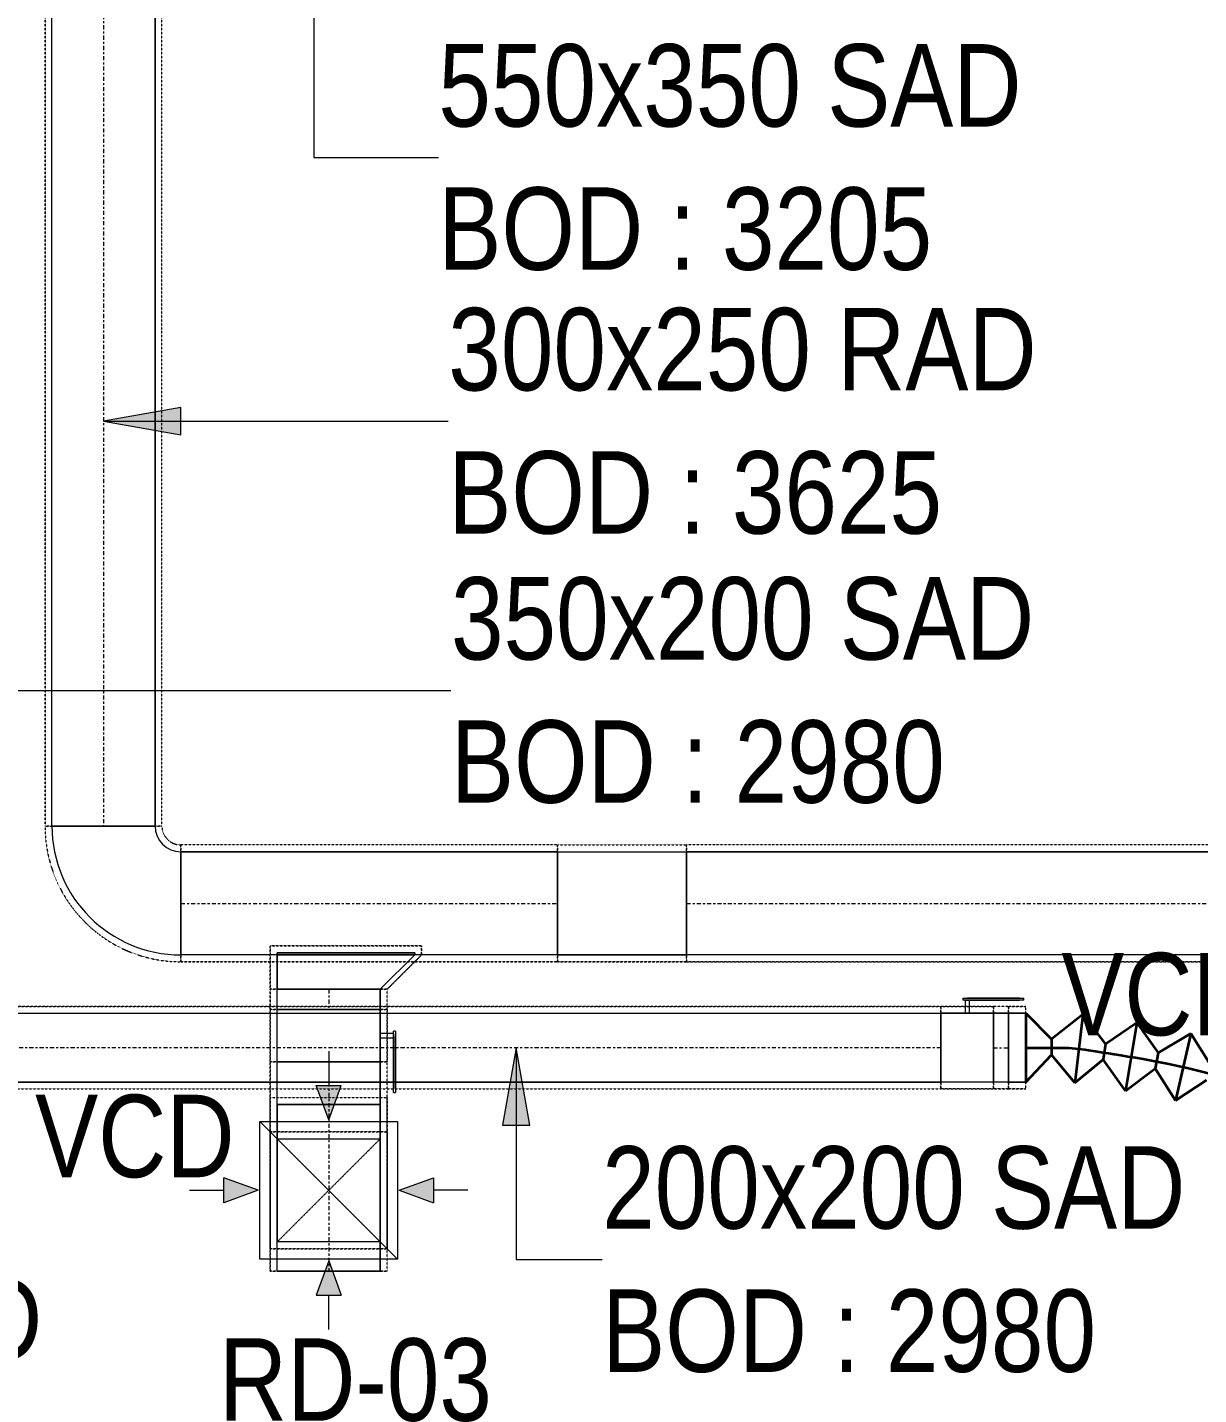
# Model space of a CAD drawing. Header units: inches. Extents: x -83664 to 20107, y -47222 to 19398.
# Drawn here: x 1840 to 5247, y -15987 to -12008 of the extents above; entities that cross this region are included whole.
import ezdxf

# ---------------------------------------------------------------- set-up
doc = ezdxf.new("R2010")
doc.units = ezdxf.units.IN
doc.header["$MEASUREMENT"] = 0
for name, pattern in [('Center', [29.999999, 12, -6, 6, -6]), ('Hidden 0_50', [1.0584, 0.5292, -0.5292]), ('Hidden 1_5', [2.2, 1.5, -0.7])]:
    doc.linetypes.add(name, pattern=pattern)
for name, color, linetype, lineweight in [('A-DETL-GENF', 7, 'Continuous', 9), ('G-ANNO-TEXT', 7, 'Continuous', 9), ('M-HVAC-CDFF', 7, 'Continuous', 9), ('M-HVAC-DUCT-ANNO', 7, 'Continuous', 9), ('M-HVAC-DUCT-CNTR', 7, 'Center', 9), ('M-HVAC-DUCT-IDEN', 7, 'Continuous', 18)]:
    doc.layers.add(name, color=color, linetype=linetype, lineweight=lineweight)
doc.layers.add('M-HVAC-DUCT', color=7, linetype='Continuous', lineweight=9, true_color=0xffe97f)
doc.layers.add('M-HVAC-DUCT-PATT', color=7, linetype='Continuous', lineweight=35, true_color=0x007f00)
doc.styles.add('Arial Narrow_21', font='ARIALN.TTF', dxfattribs={"height": 240})

# ---------------------------------------------------------------- blocks, each defined once
blk = doc.blocks.new('M_Rec to Rnd Transition - Angle - 60 Degree-7692085-FIRST FLOOR AC CONDITIONING LAYOUT - PART A')
at = {"layer": 'M-HVAC-DUCT', "color": 30, "true_color": 0xff7f00}
for p, q in [((0, 100), (50, 100)), ((50, 100), (0, 100)), ((0, 100), (0, -100)), ((0, -100), (0, 100)), ((50, 0), (50, 100)), ((50, 0), (50, 100)), ((50, -100), (50, 0)), ((50, -100), (50, 0)), ((0, -100), (50, -100)), ((50, -100), (0, -100))]:
    blk.add_line(p, q, dxfattribs=at)
blk = doc.blocks.new('M_Rectangular Elbow - Radius - 0_75 W-7399431-FIRST FLOOR AC CONDITIONING LAYOUT - PART A')
at = {"layer": 'M-HVAC-DUCT', "color": 6, "true_color": 0xff00ff}
for p, q in [((-150, 225), (150, 225)), ((150, 225), (-150, 225)), ((-225, 150), (-225, -150)), ((-225, -150), (-225, 150))]:
    blk.add_line(p, q, dxfattribs=at)
for radius in [75, 75, 375, 375]:
    blk.add_arc((-225, 225), radius, 270, 0, dxfattribs=at)
blk = doc.blocks.new('M_Rectangular Transition - Length - Standard-8108777-FIRST FLOOR AC CONDITIONING LAYOUT - PART A')
at = {"layer": 'M-HVAC-DUCT', "color": 6, "true_color": 0xff00ff}
for p, q in [((0, 150), (0, -150)), ((0, 150), (375, 150)), ((0, 150), (375, 150)), ((0, -150), (0, 150)), ((375, -150), (375, 150)), ((375, 150), (375, -150)), ((0, -150), (375, -150)), ((375, -150), (0, -150))]:
    blk.add_line(p, q, dxfattribs=at)
blk = doc.blocks.new('GCE-AT-Return Air Rectangular Diffuser - 300X300-7590694-FIRST FLOOR AC CONDITIONING LAYOUT - PART A')
at = {"layer": 'A-DETL-GENF', "true_color": 0xff00ff}
for points in [[(0, 205), (36.4, 305), (-36.4, 305)], [(-305, -36.4), (-205, 0), (-305, 36.4)], [(305, -36.4), (305, 36.4), (205, 0)], [(36.4, -305), (0, -205), (-36.4, -305)]]:
    blk.add_hatch(color=6, dxfattribs=at).paths.add_polyline_path(points)
at = {"layer": 'A-DETL-GENF', "color": 6, "true_color": 0xff00ff}
for p, q in [((0, 405), (0, 305)), ((0, 205), (-36.4, 305)), ((-36.4, 305), (36.4, 305)), ((0, 205), (36.4, 305)), ((-200, 200), (200, 200)), ((-200, -200), (-200, 200)), ((-200, 200), (200, -200)), ((200, 200), (200, -200)), ((-205, 0), (-305, 36.4)), ((-305, -36.4), (-305, 36.4)), ((205, 0), (305, 36.4)), ((305, 36.4), (305, -36.4)), ((405, 0), (305, 0)), ((-405, 0), (-305, 0)), ((-205, 0), (-305, -36.4)), ((205, 0), (305, -36.4)), ((200, -200), (-200, -200)), ((0, -205), (-36.4, -305)), ((0, -205), (36.4, -305)), ((-36.4, -305), (36.4, -305)), ((0, -405), (0, -305))]:
    blk.add_line(p, q, dxfattribs=at)
blk = doc.blocks.new('M_Rectangular Tap - Beveled - Standard-V77-FIRST FLOOR AC CONDITIONING LAYOUT - PART A')
at = {"layer": 'M-HVAC-DUCT', "color": 6, "true_color": 0xff00ff}
for p, q in [((100, 150), (-6.096, 150)), ((-6.096, 150), (100, 150)), ((-6.096, 150), (-6.096, -250)), ((-6.096, -250), (-6.096, 150)), ((100, 150), (100, -150)), ((100, -150), (100, 150)), ((0, -250), (100, -150)), ((0, -250), (100, -150)), ((-6.096, -250), (0, -250)), ((0, -250), (-6.096, -250))]:
    blk.add_line(p, q, dxfattribs=at)
blk = doc.blocks.new('M_Rectangular Tap - Beveled - Standard-7475664-FIRST FLOOR AC CONDITIONING LAYOUT - PART A')
at = {"layer": 'M-HVAC-DUCT', "color": 6, "true_color": 0xff00ff}
for p, q in [((154023.6, 83129.9), (154023.6, 83229.9)), ((154023.6, 83229.9), (154323.6, 83229.9)), ((154323.6, 83229.9), (154023.6, 83229.9)), ((154023.6, 82829.9), (154023.6, 83229.9)), ((154323.6, 83129.9), (154323.6, 83229.9)), ((154323.6, 83229.9), (154323.6, 82829.9)), ((154023.6, 83129.9), (154323.6, 83129.9)), ((154023.6, 82829.9), (154023.6, 83129.9)), ((154323.6, 83129.9), (154323.6, 82829.9)), ((154323.6, 82829.9), (154023.6, 82829.9)), ((154323.6, 82829.9), (154023.6, 82829.9))]:
    blk.add_line(p, q, dxfattribs=at)
blk = doc.blocks.new('TEMW-ME-DMP-Volume Control Damper - Standard-7399619-FIRST FLOOR AC CONDITIONING LAYOUT - PART A')
at = {"layer": 'M-HVAC-DUCT', "color": 6, "true_color": 0xff00ff}
for p, q in [((-165.1, 188.1), (-165.1, 194.4)), ((-152.4, 194.4), (-165.1, 194.4)), ((-165.1, 188.1), (-152.4, 188.1)), ((0, 194.4), (-152.4, 194.4)), ((-152.4, 194.4), (0, 194.4)), ((0, 188.1), (-152.4, 188.1)), ((-152.4, 188.1), (0, 188.1)), ((-6.3, 150), (-6.3, 188.1)), ((6.4, 188.1), (-6.3, 188.1)), ((6.4, 188.1), (-6.3, 188.1)), ((12.7, 194.4), (0, 194.4)), ((0, 188.1), (12.7, 188.1)), ((6.4, 188.1), (6.4, 150)), ((12.7, 194.4), (12.7, 188.1)), ((-76.2, 150), (-76.2, -150)), ((-76.2, -150), (-76.2, 150)), ((76.2, 150), (-76.2, 150)), ((-76.2, 150), (76.2, 150)), ((-76.2, 150), (76.2, 150)), ((-6.3, 150), (6.4, 150)), ((-6.3, 150), (6.4, 150)), ((76.2, 150), (76.2, -150)), ((76.2, -150), (76.2, 150)), ((-76.2, -150), (76.2, -150)), ((-76.2, -150), (76.2, -150)), ((-76.2, -150), (76.2, -150))]:
    blk.add_line(p, q, dxfattribs=at)
blk = doc.blocks.new('TEMW-ME-DMP-Volume Control Damper - Standard-V25-FIRST FLOOR AC CONDITIONING LAYOUT - PART A')
at = {"layer": 'M-HVAC-DUCT', "color": 30, "true_color": 0xff7f00}
for p, q in [((-165.1, 138.1), (-165.1, 144.4)), ((-152.4, 144.4), (-165.1, 144.4)), ((-165.1, 138.1), (-152.4, 138.1)), ((0, 144.4), (-152.4, 144.4)), ((-152.4, 144.4), (0, 144.4)), ((0, 138.1), (-152.4, 138.1)), ((-152.4, 138.1), (0, 138.1)), ((-6.4, 100), (-6.4, 138.1)), ((6.3, 138.1), (-6.4, 138.1)), ((6.3, 138.1), (-6.4, 138.1)), ((12.7, 144.4), (0, 144.4)), ((0, 138.1), (12.7, 138.1)), ((6.3, 138.1), (6.3, 100)), ((12.7, 144.4), (12.7, 138.1)), ((-76.2, 100), (-76.2, -100)), ((-76.2, -100), (-76.2, 100)), ((76.2, 100), (-76.2, 100)), ((-76.2, 100), (76.2, 100)), ((-76.2, 100), (76.2, 100)), ((-6.4, 100), (6.3, 100)), ((-6.4, 100), (6.3, 100)), ((76.2, 100), (76.2, -100)), ((76.2, -100), (76.2, 100)), ((-76.2, -100), (76.2, -100)), ((-76.2, -100), (76.2, -100)), ((-76.2, -100), (76.2, -100))]:
    blk.add_line(p, q, dxfattribs=at)
blk = doc.blocks.new('TEMW-SMBZ-HO-BM-HVAC-00002_rvt-1-FIRST FLOOR AC CONDITIONING LAYOUT - PART A')
at = {"layer": 'M-HVAC-DUCT', "color": 6, "linetype": 'Hidden 0_50', "true_color": 0xff00ff}
for p, q in [((153348.4, 86460), (153348.4, 84040)), ((153348.4, 84040), (153348.4, 86460)), ((153688.4, 84040), (153688.4, 86460)), ((153688.4, 84040), (153688.4, 86460)), ((153348.4, 84040), (153688.4, 84040)), ((153688.4, 84040), (153348.4, 84040)), ((153688.4, 84040), (153348.4, 84040)), ((153348.4, 84040), (153688.4, 84040)), ((153743.4, 83645), (153743.4, 83985)), ((153743.4, 83985), (153743.4, 83645)), ((153743.4, 83645), (153743.4, 83985)), ((153743.4, 83985), (153743.4, 83645)), ((154839.3, 83985), (153743.4, 83985)), ((154839.3, 83985), (153743.4, 83985)), ((154839.3, 83645), (154839.3, 83985)), ((154839.3, 83985), (154839.3, 83645)), ((154839.3, 83985), (154839.3, 83645)), ((154839.3, 83985), (155214.3, 83985)), ((154839.3, 83985), (155214.3, 83985)), ((154839.3, 83645), (154839.3, 83985)), ((155214.3, 83645), (155214.3, 83985)), ((155214.3, 83985), (155214.3, 83645)), ((160054.3, 83985), (155214.3, 83985)), ((160054.3, 83985), (155214.3, 83985)), ((155214.3, 83645), (155214.3, 83985)), ((155214.3, 83985), (155214.3, 83645)), ((154003.6, 83565), (154003.6, 83691.1)), ((154003.6, 83691.1), (154443.6, 83691.1)), ((154443.6, 83691.1), (154003.6, 83691.1)), ((154003.6, 83691.1), (154003.6, 83565)), ((154443.6, 83691.1), (154443.6, 83665)), ((154443.6, 83665), (154443.6, 83691.1)), ((153743.4, 83645), (154839.3, 83645)), ((154839.3, 83645), (153743.4, 83645)), ((154443.6, 83665), (154343.6, 83565)), ((154343.6, 83565), (154443.6, 83665)), ((154839.3, 83645), (155214.3, 83645)), ((155214.3, 83645), (154839.3, 83645)), ((155214.3, 83645), (160054.3, 83645)), ((160054.3, 83645), (155214.3, 83645)), ((154343.6, 83565), (154003.6, 83565)), ((154003.6, 83565), (154343.6, 83565)), ((154003.6, 83565), (154343.6, 83565)), ((154343.6, 83565), (154003.6, 83565)), ((154003.6, 83565), (154003.6, 83506.1)), ((154003.6, 83506.1), (154003.6, 83565)), ((154343.6, 83506.1), (154343.6, 83565)), ((154343.6, 83506.1), (154343.6, 83565)), ((154343.6, 83506.1), (154003.6, 83506.1)), ((154003.6, 83506.1), (154003.6, 83353.7)), ((154003.6, 83353.7), (154003.6, 83506.1)), ((154003.6, 83506.1), (154343.6, 83506.1)), ((154003.6, 83506.1), (154343.6, 83506.1)), ((154343.6, 83506.1), (154003.6, 83506.1)), ((154343.6, 83353.7), (154343.6, 83506.1)), ((154343.6, 83506.1), (154343.6, 83353.7)), ((154003.6, 83353.7), (154343.6, 83353.7)), ((154343.6, 83353.7), (154003.6, 83353.7)), ((154003.6, 83353.7), (154003.6, 82745)), ((154003.6, 82745), (154003.6, 83353.7)), ((154003.6, 83353.7), (154343.6, 83353.7)), ((154343.6, 83353.7), (154003.6, 83353.7)), ((154343.6, 82745), (154343.6, 83353.7)), ((154343.6, 82745), (154343.6, 83353.7)), ((154003.6, 82809.9), (154003.6, 83249.9)), ((154003.6, 83249.9), (154003.6, 83149.9)), ((154003.6, 83249.9), (154343.6, 83249.9)), ((154003.6, 83249.9), (154343.6, 83249.9)), ((154343.6, 83149.9), (154343.6, 83249.9)), ((154343.6, 83249.9), (154343.6, 82809.9)), ((154003.6, 83149.9), (154343.6, 83149.9)), ((154003.6, 82809.9), (154003.6, 83149.9)), ((154003.6, 83149.9), (154003.6, 82809.9)), ((154343.6, 83149.9), (154003.6, 83149.9)), ((154003.6, 83149.9), (154003.6, 82809.9)), ((154003.6, 83149.9), (154343.6, 83149.9)), ((154343.6, 83149.9), (154343.6, 82809.9)), ((154343.6, 82809.9), (154343.6, 83149.9)), ((154343.6, 82809.9), (154343.6, 83149.9)), ((154343.6, 82809.9), (154003.6, 82809.9)), ((154003.6, 82809.9), (154343.6, 82809.9)), ((154343.6, 82809.9), (154003.6, 82809.9)), ((154003.6, 82809.9), (154343.6, 82809.9)), ((154003.6, 82745), (154343.6, 82745)), ((154343.6, 82745), (154003.6, 82745))]:
    blk.add_line(p, q, dxfattribs=at)
at = {"layer": 'M-HVAC-DUCT', "color": 6, "true_color": 0xff00ff}
for p, q in [((153368.4, 84040), (153368.4, 86460)), ((153368.4, 84040), (153368.4, 86460)), ((153668.4, 86460), (153668.4, 84040)), ((153668.4, 84040), (153668.4, 86460)), ((153668.4, 84040), (153368.4, 84040)), ((153368.4, 84040), (153668.4, 84040)), ((153743.4, 83965), (153743.4, 83665)), ((153743.4, 83665), (153743.4, 83965)), ((153743.4, 83965), (154839.3, 83965)), ((154839.3, 83965), (153743.4, 83965)), ((154839.3, 83965), (154839.3, 83665)), ((154839.3, 83665), (154839.3, 83965)), ((155214.3, 83965), (155214.3, 83665)), ((155214.3, 83665), (155214.3, 83965)), ((155214.3, 83965), (160054.3, 83965)), ((160054.3, 83965), (155214.3, 83965)), ((154023.6, 83665), (154023.6, 83671.1)), ((154023.6, 83671.1), (154023.6, 83665)), ((154023.6, 83671.1), (154423.6, 83671.1)), ((154423.6, 83671.1), (154023.6, 83671.1)), ((154423.6, 83671.1), (154423.6, 83665)), ((154423.6, 83665), (154423.6, 83671.1)), ((154839.3, 83665), (153743.4, 83665)), ((154839.3, 83665), (153743.4, 83665)), ((154023.6, 83665), (154423.6, 83665)), ((154423.6, 83665), (154023.6, 83665)), ((160054.3, 83665), (155214.3, 83665)), ((160054.3, 83665), (155214.3, 83665)), ((154323.6, 83565), (154023.6, 83565)), ((154023.6, 83565), (154323.6, 83565)), ((154023.6, 83506.1), (154023.6, 83565)), ((154023.6, 83506.1), (154023.6, 83565)), ((154323.6, 83565), (154323.6, 83506.1)), ((154323.6, 83506.1), (154323.6, 83565)), ((154323.6, 83506.1), (154023.6, 83506.1)), ((154023.6, 83506.1), (154323.6, 83506.1)), ((154323.6, 83353.7), (154023.6, 83353.7)), ((154023.6, 83353.7), (154323.6, 83353.7)), ((154023.6, 82745), (154023.6, 83353.7)), ((154023.6, 82745), (154023.6, 83353.7)), ((154323.6, 83353.7), (154323.6, 82745)), ((154323.6, 82745), (154323.6, 83353.7)), ((154023.6, 83229.9), (154023.6, 82829.9)), ((154323.6, 83229.9), (154023.6, 83229.9)), ((154023.6, 82829.9), (154023.6, 83229.9)), ((154323.6, 83229.9), (154023.6, 83229.9)), ((154323.6, 83229.9), (154323.6, 82829.9)), ((154323.6, 83229.9), (154323.6, 82829.9)), ((154323.6, 82829.9), (154023.6, 82829.9)), ((154323.6, 82829.9), (154023.6, 82829.9)), ((154323.6, 82745), (154023.6, 82745)), ((154023.6, 82745), (154323.6, 82745))]:
    blk.add_line(p, q, dxfattribs=at)
at = {"layer": 'M-HVAC-DUCT', "color": 30, "linetype": 'Hidden 0_50', "true_color": 0xff7f00}
for p, q in [((155954.6, 83515), (153141.2, 83515)), ((153141.2, 83515), (155954.6, 83515)), ((155954.6, 83515), (155954.6, 83275)), ((156107, 83515), (155954.6, 83515)), ((155954.6, 83515), (156107, 83515)), ((155954.6, 83275), (155954.6, 83515)), ((155954.6, 83515), (155954.6, 83275)), ((155954.6, 83275), (155954.6, 83515)), ((156107, 83275), (156107, 83515)), ((156107, 83515), (156107, 83275)), ((156151.2, 83515), (156107, 83515)), ((156151.2, 83515), (156107, 83515)), ((156107, 83275), (156107, 83515)), ((156107, 83515), (156107, 83275)), ((156151.2, 83275), (156151.2, 83515)), ((156151.2, 83515), (156151.2, 83275)), ((156151.2, 83515), (156201.2, 83515)), ((156201.2, 83515), (156151.2, 83515)), ((156151.2, 83275), (156151.2, 83515)), ((156151.2, 83515), (156151.2, 83275)), ((156201.2, 83395), (156201.2, 83515)), ((156201.2, 83395), (156201.2, 83515)), ((156201.2, 83275), (156201.2, 83395)), ((156201.2, 83275), (156201.2, 83395)), ((153141.2, 83275), (155954.6, 83275)), ((153141.2, 83275), (155954.6, 83275)), ((155954.6, 83275), (156107, 83275)), ((156107, 83275), (155954.6, 83275)), ((156107, 83275), (156151.2, 83275)), ((156151.2, 83275), (156107, 83275)), ((156151.2, 83275), (156201.2, 83275)), ((156201.2, 83275), (156151.2, 83275))]:
    blk.add_line(p, q, dxfattribs=at)
at = {"layer": 'M-HVAC-DUCT', "color": 30, "true_color": 0xff7f00}
for p, q in [((153141.2, 83495), (155954.6, 83495)), ((153141.2, 83495), (155954.6, 83495)), ((155954.6, 83295), (155954.6, 83495)), ((155954.6, 83495), (155954.6, 83295)), ((156107, 83495), (156107, 83295)), ((156107, 83295), (156107, 83495)), ((156107, 83495), (156151.2, 83495)), ((156151.2, 83495), (156107, 83495)), ((156151.2, 83495), (156151.2, 83295)), ((156151.2, 83295), (156151.2, 83495)), ((155954.6, 83295), (153141.2, 83295)), ((153141.2, 83295), (155954.6, 83295)), ((156151.2, 83295), (156107, 83295)), ((156151.2, 83295), (156107, 83295))]:
    blk.add_line(p, q, dxfattribs=at)
at = {"layer": 'M-HVAC-DUCT', "color": 6, "linetype": 'Hidden 0_50', "true_color": 0xff00ff}
for radius in [395, 395, 55, 55]:
    blk.add_arc((153743.4, 84040), radius, 180, 270, dxfattribs=at)
at = {"layer": 'M-HVAC-DUCT-ANNO', "color": 6, "linetype": 'Hidden 1_5', "true_color": 0xff00ff}
for p, q in [((154023.6, 82829.9), (154023.6, 83129.9)), ((154023.6, 83129.9), (154323.6, 83129.9)), ((154323.6, 83129.9), (154023.6, 82829.9)), ((154323.6, 83129.9), (154323.6, 82829.9)), ((154323.6, 82829.9), (154023.6, 82829.9))]:
    blk.add_line(p, q, dxfattribs=at)
at = {"layer": 'M-HVAC-DUCT-CNTR', "color": 6, "true_color": 0xff00ff}
for p, q in [((153518.4, 86460), (153518.4, 84040)), ((153743.4, 83815), (154839.3, 83815)), ((155214.3, 83815), (160054.3, 83815)), ((154173.6, 83565), (154173.6, 83506.1)), ((154173.6, 83353.7), (154173.6, 82745))]:
    blk.add_line(p, q, dxfattribs=at)
at = {"layer": 'M-HVAC-DUCT-CNTR', "color": 30, "true_color": 0xff7f00}
for p, q in [((155954.6, 83395), (153141.2, 83395)), ((156107, 83395), (156151.2, 83395))]:
    blk.add_line(p, q, dxfattribs=at)
at = {"layer": 'M-HVAC-DUCT-CNTR', "color": 30, "linetype": 'Continuous', "lineweight": 35, "true_color": 0xff7f00}
blk.add_open_spline([(156201.2, 83395), (156354.6, 83395), (156315.2, 83396.3), (157013.7, 83295.4), (157330.2, 82977.3), (157330.2, 82977.3)], degree=3, knots=[0, 0, 0, 0, 1.509139, 2.787209, 5.575454, 5.575454, 5.575454, 5.575454], dxfattribs=at)
at = {"layer": 'M-HVAC-DUCT-PATT', "color": 30, "true_color": 0xff7f00}
for p, q in [((156201.2, 83495), (156276.2, 83420)), ((156201.2, 83495), (156201.2, 83295)), ((156201.2, 83495), (156201.2, 83295)), ((156366.8, 83491.2), (156276.2, 83420)), ((156366.8, 83491.2), (156344.1, 83292.5)), ((156366.8, 83491.2), (156344.1, 83292.5)), ((156366.8, 83491.2), (156433.4, 83405.4)), ((156524.3, 83466.9), (156433.4, 83405.4)), ((156524.3, 83466.9), (156491.5, 83269.6)), ((156524.3, 83466.9), (156491.5, 83269.6)), ((156524.3, 83466.9), (156586.4, 83379.6)), ((156681.6, 83436.4), (156586.4, 83379.6)), ((156681.6, 83436.4), (156637.1, 83241.3)), ((156681.6, 83436.4), (156637.1, 83241.3)), ((156681.6, 83436.4), (156738.7, 83344.8)), ((156276.2, 83420), (156276, 83374.3)), ((156433.4, 83405.4), (156426.4, 83360.2)), ((156201.2, 83295), (156276, 83374.3)), ((156344.1, 83292.5), (156276, 83374.3)), ((156344.1, 83292.5), (156426.4, 83360.2)), ((156491.5, 83269.6), (156426.4, 83360.2)), ((156586.4, 83379.6), (156577.8, 83334.7)), ((156491.5, 83269.6), (156577.8, 83334.7)), ((156637.1, 83241.3), (156577.8, 83334.7)), ((156637.1, 83241.3), (156726.7, 83300.7))]:
    blk.add_line(p, q, dxfattribs=at)
at = {"layer": 'M-HVAC-CDFF', "color": 6, "linetype": 'Hidden 0_50', "lineweight": 9, "true_color": 0xff00ff}
blk.add_blockref('GCE-AT-Return Air Rectangular Diffuser - 300X300-7590694-FIRST FLOOR AC CONDITIONING LAYOUT - PART A', (154173.6, 82979.9), dxfattribs=at)
at = {"layer": 'M-HVAC-DUCT', "color": 6, "linetype": 'Hidden 0_50', "lineweight": 9, "true_color": 0xff00ff, "rotation": 270}
blk.add_blockref('M_Rectangular Elbow - Radius - 0_75 W-7399431-FIRST FLOOR AC CONDITIONING LAYOUT - PART A', (153518.4, 83815), dxfattribs=at)
at = {"layer": 'M-HVAC-DUCT', "color": 6, "linetype": 'Hidden 0_50', "lineweight": 9, "true_color": 0xff00ff}
for name, p in [('M_Rectangular Transition - Length - Standard-8108777-FIRST FLOOR AC CONDITIONING LAYOUT - PART A', (154839.3, 83815)), ('M_Rec to Rnd Transition - Angle - 60 Degree-7692085-FIRST FLOOR AC CONDITIONING LAYOUT - PART A', (156151.2, 83395)), ('M_Rectangular Tap - Beveled - Standard-7475664-FIRST FLOOR AC CONDITIONING LAYOUT - PART A', (0, 0))]:
    blk.add_blockref(name, p, dxfattribs=at)
at = {"layer": 'M-HVAC-DUCT', "color": 6, "linetype": 'Hidden 0_50', "lineweight": 9, "true_color": 0xff00ff, "extrusion": (0, 0, -1)}
for name, p, rotation in [('M_Rectangular Tap - Beveled - Standard-V77-FIRST FLOOR AC CONDITIONING LAYOUT - PART A', (-154173.6, 83665), 270), ('TEMW-ME-DMP-Volume Control Damper - Standard-7399619-FIRST FLOOR AC CONDITIONING LAYOUT - PART A', (-154173.6, 83429.9), 90)]:
    blk.add_blockref(name, p, dxfattribs=dict(at, rotation=rotation))
blk.add_blockref('TEMW-ME-DMP-Volume Control Damper - Standard-V25-FIRST FLOOR AC CONDITIONING LAYOUT - PART A', (-156030.8, 83395), dxfattribs=at)
blk = doc.blocks.new('TEMW-SMBZ-HO-BM-HVAC-00002_rvt-2-FIRST FLOOR AC CONDITIONING LAYOUT - PART A')
at = {"layer": 'M-HVAC-DUCT', "color": 6, "linetype": 'Hidden 0_50', "true_color": 0xff00ff}
for p, q in [((153348.4, 86460), (153348.4, 84040)), ((153348.4, 84040), (153348.4, 86460)), ((153688.4, 84040), (153688.4, 86460)), ((153688.4, 84040), (153688.4, 86460)), ((153348.4, 84040), (153688.4, 84040)), ((153688.4, 84040), (153348.4, 84040)), ((153688.4, 84040), (153348.4, 84040)), ((153348.4, 84040), (153688.4, 84040)), ((153743.4, 83645), (153743.4, 83985)), ((153743.4, 83985), (153743.4, 83645)), ((153743.4, 83645), (153743.4, 83985)), ((153743.4, 83985), (153743.4, 83645)), ((154839.3, 83985), (153743.4, 83985)), ((154839.3, 83985), (153743.4, 83985)), ((154839.3, 83645), (154839.3, 83985)), ((154839.3, 83985), (154839.3, 83645)), ((154839.3, 83985), (154839.3, 83645)), ((154839.3, 83985), (155214.3, 83985)), ((154839.3, 83985), (155214.3, 83985)), ((154839.3, 83645), (154839.3, 83985)), ((155214.3, 83645), (155214.3, 83985)), ((155214.3, 83985), (155214.3, 83645)), ((160054.3, 83985), (155214.3, 83985)), ((160054.3, 83985), (155214.3, 83985)), ((155214.3, 83645), (155214.3, 83985)), ((155214.3, 83985), (155214.3, 83645)), ((154003.6, 83565), (154003.6, 83691.1)), ((154003.6, 83691.1), (154443.6, 83691.1)), ((154443.6, 83691.1), (154003.6, 83691.1)), ((154003.6, 83691.1), (154003.6, 83565)), ((154443.6, 83691.1), (154443.6, 83665)), ((154443.6, 83665), (154443.6, 83691.1)), ((153743.4, 83645), (154839.3, 83645)), ((154839.3, 83645), (153743.4, 83645)), ((154443.6, 83665), (154343.6, 83565)), ((154343.6, 83565), (154443.6, 83665)), ((154839.3, 83645), (155214.3, 83645)), ((155214.3, 83645), (154839.3, 83645)), ((155214.3, 83645), (160054.3, 83645)), ((160054.3, 83645), (155214.3, 83645)), ((154343.6, 83565), (154003.6, 83565)), ((154003.6, 83565), (154343.6, 83565)), ((154003.6, 83565), (154343.6, 83565)), ((154343.6, 83565), (154003.6, 83565)), ((154003.6, 83565), (154003.6, 83506.1)), ((154003.6, 83506.1), (154003.6, 83565)), ((154343.6, 83506.1), (154343.6, 83565)), ((154343.6, 83506.1), (154343.6, 83565)), ((154343.6, 83506.1), (154003.6, 83506.1)), ((154003.6, 83506.1), (154003.6, 83353.7)), ((154003.6, 83353.7), (154003.6, 83506.1)), ((154003.6, 83506.1), (154343.6, 83506.1)), ((154003.6, 83506.1), (154343.6, 83506.1)), ((154343.6, 83506.1), (154003.6, 83506.1)), ((154343.6, 83353.7), (154343.6, 83506.1)), ((154343.6, 83506.1), (154343.6, 83353.7)), ((154003.6, 83353.7), (154343.6, 83353.7)), ((154343.6, 83353.7), (154003.6, 83353.7)), ((154003.6, 83353.7), (154003.6, 82745)), ((154003.6, 82745), (154003.6, 83353.7)), ((154003.6, 83353.7), (154343.6, 83353.7)), ((154343.6, 83353.7), (154003.6, 83353.7)), ((154343.6, 82745), (154343.6, 83353.7)), ((154343.6, 82745), (154343.6, 83353.7)), ((154003.6, 82809.9), (154003.6, 83249.9)), ((154003.6, 83249.9), (154003.6, 83149.9)), ((154003.6, 83249.9), (154343.6, 83249.9)), ((154003.6, 83249.9), (154343.6, 83249.9)), ((154343.6, 83149.9), (154343.6, 83249.9)), ((154343.6, 83249.9), (154343.6, 82809.9)), ((154003.6, 83149.9), (154343.6, 83149.9)), ((154003.6, 82809.9), (154003.6, 83149.9)), ((154003.6, 83149.9), (154003.6, 82809.9)), ((154343.6, 83149.9), (154003.6, 83149.9)), ((154003.6, 83149.9), (154003.6, 82809.9)), ((154003.6, 83149.9), (154343.6, 83149.9)), ((154343.6, 83149.9), (154343.6, 82809.9)), ((154343.6, 82809.9), (154343.6, 83149.9)), ((154343.6, 82809.9), (154343.6, 83149.9)), ((154343.6, 82809.9), (154003.6, 82809.9)), ((154003.6, 82809.9), (154343.6, 82809.9)), ((154343.6, 82809.9), (154003.6, 82809.9)), ((154003.6, 82809.9), (154343.6, 82809.9)), ((154003.6, 82745), (154343.6, 82745)), ((154343.6, 82745), (154003.6, 82745))]:
    blk.add_line(p, q, dxfattribs=at)
at = {"layer": 'M-HVAC-DUCT', "color": 6, "true_color": 0xff00ff}
for p, q in [((153368.4, 84040), (153368.4, 86460)), ((153368.4, 84040), (153368.4, 86460)), ((153668.4, 86460), (153668.4, 84040)), ((153668.4, 84040), (153668.4, 86460)), ((153668.4, 84040), (153368.4, 84040)), ((153368.4, 84040), (153668.4, 84040)), ((153743.4, 83965), (153743.4, 83665)), ((153743.4, 83665), (153743.4, 83965)), ((153743.4, 83965), (154839.3, 83965)), ((154839.3, 83965), (153743.4, 83965)), ((154839.3, 83965), (154839.3, 83665)), ((154839.3, 83665), (154839.3, 83965)), ((155214.3, 83965), (155214.3, 83665)), ((155214.3, 83665), (155214.3, 83965)), ((155214.3, 83965), (160054.3, 83965)), ((160054.3, 83965), (155214.3, 83965)), ((154023.6, 83665), (154023.6, 83671.1)), ((154023.6, 83671.1), (154023.6, 83665)), ((154023.6, 83671.1), (154423.6, 83671.1)), ((154423.6, 83671.1), (154023.6, 83671.1)), ((154423.6, 83671.1), (154423.6, 83665)), ((154423.6, 83665), (154423.6, 83671.1)), ((154839.3, 83665), (153743.4, 83665)), ((154839.3, 83665), (153743.4, 83665)), ((154023.6, 83665), (154423.6, 83665)), ((154423.6, 83665), (154023.6, 83665)), ((160054.3, 83665), (155214.3, 83665)), ((160054.3, 83665), (155214.3, 83665)), ((154323.6, 83565), (154023.6, 83565)), ((154023.6, 83565), (154323.6, 83565)), ((154023.6, 83506.1), (154023.6, 83565)), ((154023.6, 83506.1), (154023.6, 83565)), ((154323.6, 83565), (154323.6, 83506.1)), ((154323.6, 83506.1), (154323.6, 83565)), ((154323.6, 83506.1), (154023.6, 83506.1)), ((154023.6, 83506.1), (154323.6, 83506.1)), ((154323.6, 83353.7), (154023.6, 83353.7)), ((154023.6, 83353.7), (154323.6, 83353.7)), ((154023.6, 82745), (154023.6, 83353.7)), ((154023.6, 82745), (154023.6, 83353.7)), ((154323.6, 83353.7), (154323.6, 82745)), ((154323.6, 82745), (154323.6, 83353.7)), ((154023.6, 83229.9), (154023.6, 82829.9)), ((154323.6, 83229.9), (154023.6, 83229.9)), ((154023.6, 82829.9), (154023.6, 83229.9)), ((154323.6, 83229.9), (154023.6, 83229.9)), ((154323.6, 83229.9), (154323.6, 82829.9)), ((154323.6, 83229.9), (154323.6, 82829.9)), ((154323.6, 82829.9), (154023.6, 82829.9)), ((154323.6, 82829.9), (154023.6, 82829.9)), ((154323.6, 82745), (154023.6, 82745)), ((154023.6, 82745), (154323.6, 82745))]:
    blk.add_line(p, q, dxfattribs=at)
at = {"layer": 'M-HVAC-DUCT', "color": 30, "linetype": 'Hidden 0_50', "true_color": 0xff7f00}
for p, q in [((155954.6, 83515), (153141.2, 83515)), ((153141.2, 83515), (155954.6, 83515)), ((155954.6, 83515), (155954.6, 83275)), ((156107, 83515), (155954.6, 83515)), ((155954.6, 83515), (156107, 83515)), ((155954.6, 83275), (155954.6, 83515)), ((155954.6, 83515), (155954.6, 83275)), ((155954.6, 83275), (155954.6, 83515)), ((156107, 83275), (156107, 83515)), ((156107, 83515), (156107, 83275)), ((156151.2, 83515), (156107, 83515)), ((156151.2, 83515), (156107, 83515)), ((156107, 83275), (156107, 83515)), ((156107, 83515), (156107, 83275)), ((156151.2, 83275), (156151.2, 83515)), ((156151.2, 83515), (156151.2, 83275)), ((156151.2, 83515), (156201.2, 83515)), ((156201.2, 83515), (156151.2, 83515)), ((156151.2, 83275), (156151.2, 83515)), ((156151.2, 83515), (156151.2, 83275)), ((156201.2, 83395), (156201.2, 83515)), ((156201.2, 83395), (156201.2, 83515)), ((156201.2, 83275), (156201.2, 83395)), ((156201.2, 83275), (156201.2, 83395)), ((153141.2, 83275), (155954.6, 83275)), ((153141.2, 83275), (155954.6, 83275)), ((155954.6, 83275), (156107, 83275)), ((156107, 83275), (155954.6, 83275)), ((156107, 83275), (156151.2, 83275)), ((156151.2, 83275), (156107, 83275)), ((156151.2, 83275), (156201.2, 83275)), ((156201.2, 83275), (156151.2, 83275))]:
    blk.add_line(p, q, dxfattribs=at)
at = {"layer": 'M-HVAC-DUCT', "color": 30, "true_color": 0xff7f00}
for p, q in [((153141.2, 83495), (155954.6, 83495)), ((153141.2, 83495), (155954.6, 83495)), ((155954.6, 83295), (155954.6, 83495)), ((155954.6, 83495), (155954.6, 83295)), ((156107, 83495), (156107, 83295)), ((156107, 83295), (156107, 83495)), ((156107, 83495), (156151.2, 83495)), ((156151.2, 83495), (156107, 83495)), ((156151.2, 83495), (156151.2, 83295)), ((156151.2, 83295), (156151.2, 83495)), ((155954.6, 83295), (153141.2, 83295)), ((153141.2, 83295), (155954.6, 83295)), ((156151.2, 83295), (156107, 83295)), ((156151.2, 83295), (156107, 83295))]:
    blk.add_line(p, q, dxfattribs=at)
at = {"layer": 'M-HVAC-DUCT', "color": 6, "linetype": 'Hidden 0_50', "true_color": 0xff00ff}
for radius in [395, 395, 55, 55]:
    blk.add_arc((153743.4, 84040), radius, 180, 270, dxfattribs=at)
at = {"layer": 'M-HVAC-DUCT-ANNO', "color": 6, "linetype": 'Hidden 1_5', "true_color": 0xff00ff}
for p, q in [((154023.6, 82829.9), (154023.6, 83129.9)), ((154023.6, 83129.9), (154323.6, 83129.9)), ((154323.6, 83129.9), (154023.6, 82829.9)), ((154323.6, 83129.9), (154323.6, 82829.9)), ((154323.6, 82829.9), (154023.6, 82829.9))]:
    blk.add_line(p, q, dxfattribs=at)
at = {"layer": 'M-HVAC-DUCT-CNTR', "color": 6, "true_color": 0xff00ff}
for p, q in [((153518.4, 86460), (153518.4, 84040)), ((153743.4, 83815), (154839.3, 83815)), ((155214.3, 83815), (160054.3, 83815)), ((154173.6, 83565), (154173.6, 83506.1)), ((154173.6, 83353.7), (154173.6, 82745))]:
    blk.add_line(p, q, dxfattribs=at)
at = {"layer": 'M-HVAC-DUCT-CNTR', "color": 30, "true_color": 0xff7f00}
for p, q in [((155954.6, 83395), (153141.2, 83395)), ((156107, 83395), (156151.2, 83395))]:
    blk.add_line(p, q, dxfattribs=at)
at = {"layer": 'M-HVAC-DUCT-CNTR', "color": 30, "linetype": 'Continuous', "lineweight": 35, "true_color": 0xff7f00}
blk.add_open_spline([(156201.2, 83395), (156354.6, 83395), (156315.2, 83396.3), (157013.7, 83295.4), (157330.2, 82977.3), (157330.2, 82977.3)], degree=3, knots=[0, 0, 0, 0, 1.509139, 2.787209, 5.575454, 5.575454, 5.575454, 5.575454], dxfattribs=at)
at = {"layer": 'M-HVAC-DUCT-PATT', "color": 30, "true_color": 0xff7f00}
for p, q in [((156201.2, 83495), (156276.2, 83420)), ((156201.2, 83495), (156201.2, 83295)), ((156201.2, 83495), (156201.2, 83295)), ((156366.8, 83491.2), (156276.2, 83420)), ((156366.8, 83491.2), (156344.1, 83292.5)), ((156366.8, 83491.2), (156344.1, 83292.5)), ((156366.8, 83491.2), (156433.4, 83405.4)), ((156524.3, 83466.9), (156433.4, 83405.4)), ((156524.3, 83466.9), (156491.5, 83269.6)), ((156524.3, 83466.9), (156491.5, 83269.6)), ((156524.3, 83466.9), (156586.4, 83379.6)), ((156681.6, 83436.4), (156586.4, 83379.6)), ((156681.6, 83436.4), (156637.1, 83241.3)), ((156681.6, 83436.4), (156637.1, 83241.3)), ((156681.6, 83436.4), (156738.7, 83344.8)), ((156276.2, 83420), (156276, 83374.3)), ((156433.4, 83405.4), (156426.4, 83360.2)), ((156201.2, 83295), (156276, 83374.3)), ((156344.1, 83292.5), (156276, 83374.3)), ((156344.1, 83292.5), (156426.4, 83360.2)), ((156491.5, 83269.6), (156426.4, 83360.2)), ((156586.4, 83379.6), (156577.8, 83334.7)), ((156491.5, 83269.6), (156577.8, 83334.7)), ((156637.1, 83241.3), (156577.8, 83334.7)), ((156637.1, 83241.3), (156726.7, 83300.7))]:
    blk.add_line(p, q, dxfattribs=at)
at = {"layer": 'M-HVAC-CDFF', "color": 6, "linetype": 'Hidden 0_50', "lineweight": 9, "true_color": 0xff00ff}
blk.add_blockref('GCE-AT-Return Air Rectangular Diffuser - 300X300-7590694-FIRST FLOOR AC CONDITIONING LAYOUT - PART A', (154173.6, 82979.9), dxfattribs=at)
at = {"layer": 'M-HVAC-DUCT', "color": 6, "linetype": 'Hidden 0_50', "lineweight": 9, "true_color": 0xff00ff, "rotation": 270}
blk.add_blockref('M_Rectangular Elbow - Radius - 0_75 W-7399431-FIRST FLOOR AC CONDITIONING LAYOUT - PART A', (153518.4, 83815), dxfattribs=at)
at = {"layer": 'M-HVAC-DUCT', "color": 6, "linetype": 'Hidden 0_50', "lineweight": 9, "true_color": 0xff00ff}
for name, p in [('M_Rectangular Transition - Length - Standard-8108777-FIRST FLOOR AC CONDITIONING LAYOUT - PART A', (154839.3, 83815)), ('M_Rec to Rnd Transition - Angle - 60 Degree-7692085-FIRST FLOOR AC CONDITIONING LAYOUT - PART A', (156151.2, 83395)), ('M_Rectangular Tap - Beveled - Standard-7475664-FIRST FLOOR AC CONDITIONING LAYOUT - PART A', (0, 0))]:
    blk.add_blockref(name, p, dxfattribs=at)
at = {"layer": 'M-HVAC-DUCT', "color": 6, "linetype": 'Hidden 0_50', "lineweight": 9, "true_color": 0xff00ff, "extrusion": (0, 0, -1)}
for name, p, rotation in [('M_Rectangular Tap - Beveled - Standard-V77-FIRST FLOOR AC CONDITIONING LAYOUT - PART A', (-154173.6, 83665), 270), ('TEMW-ME-DMP-Volume Control Damper - Standard-7399619-FIRST FLOOR AC CONDITIONING LAYOUT - PART A', (-154173.6, 83429.9), 90)]:
    blk.add_blockref(name, p, dxfattribs=dict(at, rotation=rotation))
blk.add_blockref('TEMW-ME-DMP-Volume Control Damper - Standard-V25-FIRST FLOOR AC CONDITIONING LAYOUT - PART A', (-156030.8, 83395), dxfattribs=at)

msp = doc.modelspace()

# ---------------------------------------------------------------- hatches: boundary and pattern name
at = {"layer": 'M-HVAC-DUCT-IDEN', "lineweight": 9}
for points in [[(2061.8, -13154.3), (2286.8, -13194), (2286.8, -13114.7)], [(3262.2, -14977.2), (3222.6, -15202.2), (3301.9, -15202.2)]]:
    msp.add_hatch(color=256, dxfattribs=at).paths.add_polyline_path(points)

# ---------------------------------------------------------------- linework, layer by layer
for p, q in [((2673.9, -11633.2), (2673.9, -12386.6)), ((2673.9, -12386.6), (3035.8, -12386.6)), ((2286.8, -13114.7), (2061.8, -13154.3)), ((2286.8, -13194), (2286.8, -13114.7)), ((2061.8, -13154.3), (2286.8, -13194)), ((2061.8, -13154.3), (3064.7, -13154.3)), ((1409.6, -13937.5), (3072.5, -13937.5)), ((3262.2, -14977.2), (3222.6, -15202.2)), ((3301.9, -15202.2), (3262.2, -14977.2)), ((3262.2, -14977.2), (3262.2, -15593.5)), ((3222.6, -15202.2), (3301.9, -15202.2)), ((3262.2, -15593.5), (3512.4, -15593.5))]:
    msp.add_line(p, q, dxfattribs=at)

# ---------------------------------------------------------------- block references
at = {"lineweight": 5}
for name in ['TEMW-SMBZ-HO-BM-HVAC-00002_rvt-1-FIRST FLOOR AC CONDITIONING LAYOUT - PART A', 'TEMW-SMBZ-HO-BM-HVAC-00002_rvt-2-FIRST FLOOR AC CONDITIONING LAYOUT - PART A']:
    msp.add_blockref(name, (-151456.7, -98372.2), dxfattribs=at)

# ---------------------------------------------------------------- texts
at = {"layer": 'G-ANNO-TEXT', "char_height": 240, "attachment_point": 1, "style": 'Arial Narrow_21'}
for s, insert, width in [('VCD', (4847.9, -14701.3), 733.544), ('VCD', (1862.8, -15114.2), 733.544), ('RD-03', (2397.6, -15823), 1010.126)]:
    msp.add_mtext(s, dxfattribs=dict(at, insert=insert, width=width))
at = {"layer": 'M-HVAC-DUCT-IDEN', "lineweight": 9, "char_height": 240, "attachment_point": 1, "style": 'Arial Narrow_21'}
for s, insert, width in [('550x350 SAD', (3035.8, -12057), 2128.48), ('BOD : 3205', (3035.8, -12473.8), 1803.797), ('300x250 RAD', (3064.7, -12824.7), 2152.531), ('BOD : 3625', (3064.7, -13241.5), 1803.797), ('350x200 SAD', (3072.5, -13607.9), 2128.48), ('BOD : 2980', (3072.5, -14024.6), 1803.797), ('200x200 SAD', (3512.4, -15263.9), 2128.48), ('1000x450 SAD', (34, -15647.3), 2320.885), ('BOD : 2980', (3512.4, -15680.6), 1803.797)]:
    msp.add_mtext(s, dxfattribs=dict(at, insert=insert, width=width))

doc.saveas('drawing.dxf')
